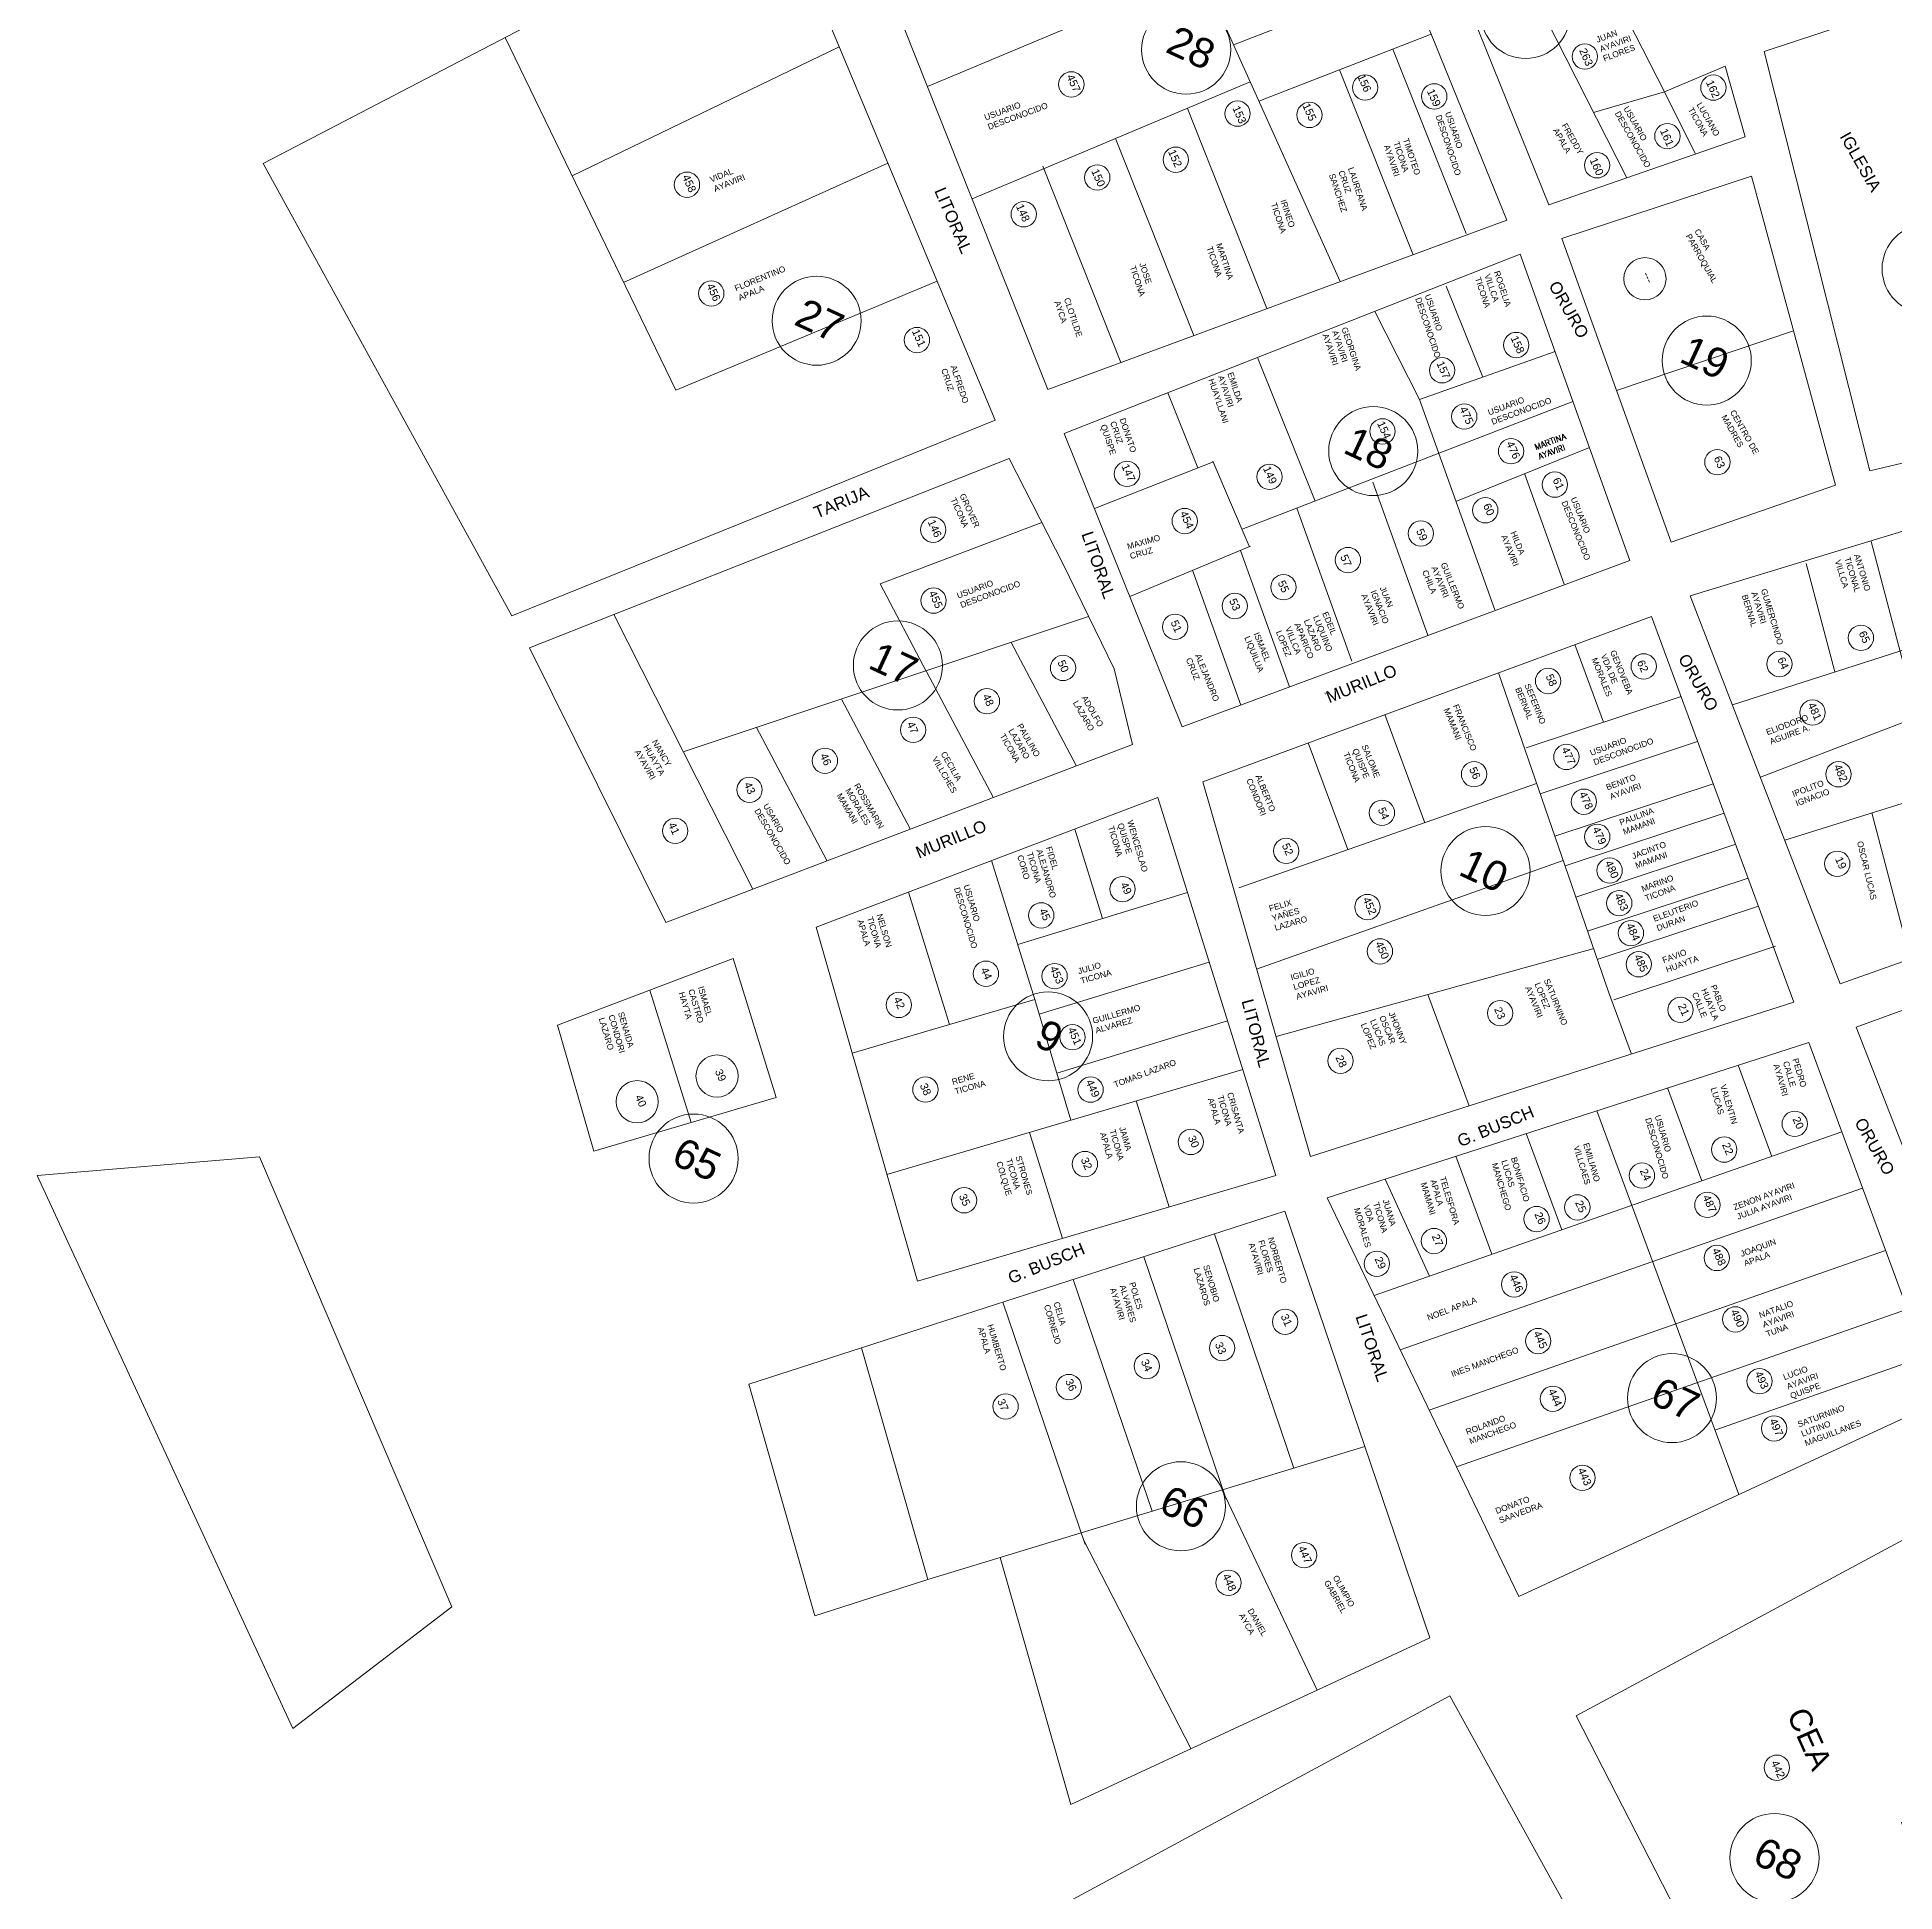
# Model space of a CAD drawing. Header units: metres. Extents: x 577726 to 579252, y 7804053 to 7806277.
# Drawn here: x 577831.5 to 578234.7, y 7804794.6 to 7805197.2 of the extents above; entities that cross this region are included whole.
import ezdxf

# ---------------------------------------------------------------- set-up
doc = ezdxf.new("R2010")
doc.units = ezdxf.units.M
doc.layers.add('CODIGOS', color=80, linetype='Continuous', lineweight=20)
doc.layers.add('V-NODE-TEXT', color=11, linetype='Continuous', lineweight=60)
doc.styles.get("Standard").update_dxf_attribs({"font": 'simplex.shx'})

msp = doc.modelspace()

# ---------------------------------------------------------------- linework, layer by layer
at = {"layer": 'CODIGOS', "linetype": 'Continuous', "lineweight": 5}
for p, q in [((578114.27, 7805144.1), (578072.63, 7805236.81)), ((578176.54, 7805166.64), (578149.11, 7805220.56)), ((578024.73, 7805186.44), (578084.06, 7805211.36)), ((578129.05, 7805210.2), (578091.18, 7805195.5)), ((577970.11, 7805120.56), (577933.06, 7805197.1)), ((578134.08, 7805197.84), (578096.66, 7805183.31)), ((578005.58, 7805195.08), (577947.61, 7805167.04)), ((578141.65, 7805154.52), (578125.71, 7805194.59)), ((578130.12, 7805149.95), (578114.15, 7805190.1)), ((578034.42, 7805162.08), (578094.8, 7805187.44)), ((578184.71, 7805185.31), (578169.31, 7805180.84)), ((578191.42, 7805171.8), (578184.71, 7805185.31)), ((578098.42, 7805138.25), (578081.14, 7805181.7)), ((578082.58, 7805132.39), (578065.57, 7805175.16)), ((578016.14, 7805169.8), (577958.79, 7805143.94)), ((578066.73, 7805126.54), (578049.77, 7805169.18)), ((578026.82, 7805144.24), (577970.11, 7805120.56)), ((578137.33, 7805143.13), (578145.27, 7805123.38)), ((578121.79, 7805137.63), (578131.51, 7805118.54)), ((578174.3, 7805120.51), (578212.69, 7805133.45)), ((578160.93, 7805128.94), (578131.5, 7805118.49)), ((578096.34, 7805127.62), (578108.87, 7805096.48)), ((578076.88, 7805119.97), (578083.43, 7805103.69)), ((578164.82, 7805118.07), (578093.02, 7805090.36)), ((578147.85, 7805072.84), (578131.5, 7805118.49)), ((578168.38, 7805108.13), (578139.42, 7805096.38)), ((578060.98, 7805094.84), (578086.6, 7805104.93)), ((578094.58, 7805086.72), (578086.69, 7805105.16)), ((578133.31, 7805067.34), (578121.41, 7805100.58)), ((578162.94, 7805078.42), (578154.34, 7805102.43)), ((578116.84, 7805061.72), (578104.93, 7805094.96)), ((578049.54, 7805091.85), (578014.48, 7805078.51)), ((578068.64, 7805075.79), (578094.84, 7805086.68)), ((578103.28, 7805056.12), (578092.66, 7805085.77)), ((578240.65, 7805045.43), (578229.53, 7805087.72)), ((578092.72, 7805052.2), (578082.25, 7805081.45)), ((578221.62, 7805059.38), (578215.43, 7805082.92)), ((578024.55, 7805059.41), (578014.48, 7805078.51)), ((578199.42, 7805052.28), (578281.82, 7805078.66)), ((577938.34, 7805064.62), (577956.64, 7805071.84)), ((578059.71, 7805071.4), (577971.75, 7805042.04)), ((578212.77, 7804987.7), (578181.84, 7805071.44)), ((577967.95, 7805005.02), (577938.34, 7805064.62)), ((578057.04, 7805039.07), (578042.89, 7805065.79)), ((578165.24, 7805065.32), (578171.46, 7805048.48)), ((578284.87, 7805067.03), (578205.5, 7805036.57)), ((578039, 7805032.19), (578024.62, 7805059.35)), ((578148.64, 7805059.2), (578172.53, 7804989.96)), ((578020.97, 7805025.32), (578006.05, 7805053.49)), ((578188.27, 7805054.05), (578154.65, 7805042.91)), ((578123.98, 7805050.13), (578132.65, 7805026.67)), ((578289.99, 7805047.57), (578210.78, 7805022.89)), ((578002.93, 7805018.44), (577987.62, 7805047.34)), ((578107.38, 7805044.01), (578115.95, 7805020.82)), ((578191.88, 7805044.28), (578157.7, 7805032.95)), ((578092.32, 7805012.55), (578156.93, 7805035.17)), ((578195.27, 7805035.1), (578160.89, 7805023.71)), ((578197.61, 7805028.74), (578163.1, 7805017.3)), ((578229.66, 7805028.77), (578237.97, 7804997.18)), ((578056.7, 7805025.28), (578062.75, 7805005.86)), ((578199.97, 7805021.91), (578165.45, 7805010.47)), ((578038.65, 7805018.44), (578048.04, 7804988.31)), ((578096.18, 7804994.87), (578162.69, 7805018.48)), ((577986.86, 7805012.23), (577967.95, 7805005.02)), ((578020.59, 7805011.6), (578029.55, 7804982.85)), ((578081.18, 7805011.51), (578044.33, 7805000.21)), ((578202.82, 7805014.66), (578167.99, 7805003.12)), ((578205.07, 7805008.57), (578170.11, 7804996.99)), ((578169.1, 7804999.25), (578100.39, 7804980.24)), ((578208.78, 7804999.87), (578173.67, 7804988.24)), ((577982.54, 7804997.17), (577991.93, 7804967.04)), ((578085.89, 7804996.38), (578049.01, 7804985.07)), ((577964.49, 7804990.33), (577973.45, 7804961.59)), ((578029.55, 7804982.85), (578048.04, 7804988.31)), ((578055.87, 7804962.11), (578048.04, 7804988.31)), ((578142.28, 7804965.18), (578133.35, 7804989.36)), ((578177.53, 7804976.44), (578172.53, 7804989.96)), ((578089.86, 7804983.65), (578052.82, 7804972.3)), ((578008.43, 7804976.62), (578029.55, 7804982.85)), ((578015.95, 7804950.33), (578093.15, 7804973.11)), ((578207.99, 7804954.23), (578200.67, 7804974.03)), ((577952.32, 7804955.35), (577991.93, 7804967.04)), ((578192.8, 7804948.91), (578185.35, 7804969.09)), ((578077.19, 7804943.24), (578070, 7804966.28)), ((578200.8, 7804880.83), (578170.02, 7804964.15)), ((578054.04, 7804936.41), (578046.86, 7804959.45)), ((578223.18, 7804959.54), (578121.68, 7804924.04)), ((578162.42, 7804938.29), (578154.7, 7804959.2)), ((578147.24, 7804932.98), (578139.37, 7804954.26)), ((578133.67, 7804928.23), (578124.05, 7804949.32)), ((578227.69, 7804947.33), (578127.35, 7804912.23)), ((578087, 7804937.37), (578104.28, 7804886.58)), ((578071.69, 7804932.43), (578089.57, 7804879.85)), ((578232.67, 7804933.82), (578133.63, 7804899.17)), ((578056.38, 7804927.5), (578073.48, 7804877.22)), ((578041.06, 7804922.56), (578058.95, 7804869.98)), ((578237.39, 7804921.06), (578139.56, 7804886.84)), ((578024.82, 7804862.43), (578010.44, 7804912.68)), ((578241.19, 7804910.77), (578195.62, 7804894.83)), ((578089.4, 7804880.37), (578109.28, 7804838.38)), ((578165.52, 7804832.82), (578249.79, 7804878.18)), ((578058.6, 7804871.02), (578081.92, 7804825.69))]:
    msp.add_line(p, q, dxfattribs=at)
for points in [[(578108.09, 7805288.42), (578127.56, 7805296.63), (578151.32, 7805250.57), (578184.71, 7805185.31), (578197.83, 7805190.85), (578202.22, 7805175.55), (578159.58, 7805160.76)], [(578159.58, 7805160.76), (578108.09, 7805288.42)], [(578242.43, 7805206.32), (578272.56, 7805113.34), (578229.28, 7805103.05), (578206.31, 7805194.04)], [(578206.33, 7805194.04), (578241.93, 7805205.83)], [(578277.02, 7805098.95), (578300.96, 7805019.42), (578222.84, 7804991.7), (578190.29, 7805075.92), (578273.54, 7805101.22)], [(577952.32, 7804955.35), (577944.48, 7804982.75), (577982.54, 7804997.17)], [(578165.52, 7804832.82), (578200.06, 7804765.38), (578245.09, 7804787.31), (578236.09, 7804809.63), (578273.33, 7804825.31)]]:
    msp.add_lwpolyline(points, dxfattribs=at)
for points in [[(578150.47, 7805157.47), (578050.89, 7805120.69), (578005.48, 7805234.84), (578099.2, 7805283.69)], [(577991.91, 7805227.77), (577880.55, 7805169.73), (577934.54, 7805071.54), (577984.13, 7805091.61), (578039.46, 7805114), (578010.34, 7805183.69)], [(578162.44, 7805153.47), (578186.16, 7805087.55), (578221.83, 7805099.93), (578203.55, 7805166.98)], [(578080.03, 7805047.48), (578054.42, 7805111.14), (578153.37, 7805150.05), (578177.17, 7805083.57)], [(578069.21, 7805043.63), (578065.26, 7805060.05), (578054.17, 7805082.75), (578042.49, 7805105.74), (577956.64, 7805071.84), (577986.86, 7805012.23)], [(578084.47, 7805035.54), (578181.84, 7805071.44), (578212.77, 7804987.7), (578107.89, 7804954.2)], [(578000.59, 7805004.02), (578074.75, 7805032.12), (578100.33, 7804950.07), (578022.59, 7804927.12)], [(578356.02, 7804796.02), (578327.02, 7804787.01), (578318.9, 7804813.05), (578295.96, 7804803.93), (578226.29, 7804982.29), (578302.26, 7805009.93), (578330.17, 7804893.1)], [(578153.08, 7804858.7), (578111.48, 7804945.27), (578216, 7804978.97), (578244.72, 7804901.21)], [(577879.78, 7804954.12), (577921.49, 7804856.46), (577887.02, 7804830.02), (577831.52, 7804950.09)], [(578026.04, 7804917.71), (578010.44, 7804912.68), (577985.94, 7804904.78), (578000.32, 7804854.53), (578024.82, 7804862.43), (578119.68, 7804891.25), (578102.31, 7804942.31)], [(578030.1, 7804778.85), (578138.08, 7804837.15), (578223.18, 7804683.06), (578117.43, 7804628.69)]]:
    msp.add_lwpolyline(points, close=True, dxfattribs=at)
at = {"layer": 'CODIGOS', "lineweight": 5}
msp.add_lwpolyline([(578119.69, 7804891.23), (578133.79, 7804849.75), (578055.84, 7804813.59), (578040.5, 7804867.2)], dxfattribs=at)
at = {"layer": 'CODIGOS', "linetype": 'Continuous', "lineweight": 5}
for centre, radius in [((578154.55, 7805202.19), 9.66), ((578080.88, 7805194.45), 9.66), ((578167.41, 7805192.96), 2.75), ((578055.96, 7805186.92), 2.75), ((578119.71, 7805186.23), 2.75), ((578195.29, 7805186.21), 2.75), ((578134.72, 7805184.31), 2.75), ((578092.03, 7805180.57), 2.75), ((578107.64, 7805180.28), 2.75), ((578185.31, 7805175.69), 2.75), ((578078.62, 7805170.57), 2.75), ((578061.59, 7805166.72), 2.75), ((578170.06, 7805169.36), 2.75), ((577972.55, 7805165.15), 2.75), ((578045.63, 7805158.73), 2.75), ((578241.57, 7805146.88), 9.66), ((578180.44, 7805144.73), 4.58), ((577977.83, 7805141.54), 2.75), ((578000.69, 7805135.62), 9.66), ((578193.86, 7805126.97), 9.66), ((578022.46, 7805131.42), 2.75), ((578152.51, 7805130.35), 2.75), ((578136.42, 7805124.86), 2.75), ((578121.48, 7805107.33), 9.66), ((578141.24, 7805114.83), 2.75), ((578123.48, 7805111.6), 2.75), ((578151.38, 7805107.29), 2.75), ((578068.04, 7805102.37), 2.75), ((578098.98, 7805101.73), 2.75), ((578196.16, 7805104.91), 2.75), ((578160.89, 7805100.05), 2.75), ((578145.8, 7805094.47), 2.75), ((578025.99, 7805090.26), 2.75), ((578080.57, 7805092.14), 2.75), ((578131.81, 7805089.45), 2.75), ((578115.99, 7805083.67), 2.75), ((578102, 7805077.77), 2.75), ((578026.06, 7805074.86), 2.75), ((578091.43, 7805073.7), 2.75), ((578078.49, 7805069.18), 2.75), ((578018.31, 7805060.79), 9.66), ((578227.32, 7805066.78), 2.75), ((578209.64, 7805061.11), 2.75), ((578054.16, 7805060.25), 2.75), ((578159.42, 7805057.42), 2.75), ((578180.17, 7805060.59), 2.75), ((578037.64, 7805053.04), 2.75), ((578216.81, 7805050.57), 2.75), ((578021.63, 7805046.82), 2.75), ((578163.39, 7805040.93), 2.75), ((578002.49, 7805040.11), 2.75), ((578143.36, 7805037.19), 2.75), ((578222.45, 7805037.17), 2.75), ((577986.12, 7805033.81), 2.75), ((578123.37, 7805028.82), 2.75), ((578167.19, 7805031.22), 2.75), ((577969.99, 7805024.88), 2.75), ((578145.84, 7805016.18), 9.66), ((578170.1, 7805023.61), 2.75), ((578102.59, 7805020.55), 2.75), ((578222.18, 7805017.75), 2.75), ((578172.78, 7805016.27), 2.75), ((578067.08, 7805012.25), 2.75), ((578174.87, 7805009.2), 2.75), ((578049.44, 7805006.55), 2.75), ((578120.23, 7805008.35), 2.75), ((578177.4, 7805002.7), 2.75), ((578122.94, 7804998.74), 2.75), ((578037.43, 7804993.88), 2.75), ((578052.33, 7804993.36), 2.75), ((578179.1, 7804995.93), 2.75), ((578018.53, 7804987.11), 2.75), ((578050.91, 7804980.29), 9.66), ((578149.02, 7804985.33), 2.75), ((578188.17, 7804986.03), 2.75), ((578056.22, 7804980.11), 2.75), ((577979.07, 7804971.67), 4.58), ((578114.38, 7804974.98), 2.75), ((578024.29, 7804968.74), 2.75), ((578060.14, 7804968.72), 2.75), ((577961.74, 7804966.11), 4.58), ((577973.97, 7804953.77), 9.66), ((578212.94, 7804961.3), 2.75), ((578081.89, 7804957.37), 2.75), ((578058.91, 7804952.57), 2.75), ((578197.65, 7804955.71), 2.75), ((578179.8, 7804950.07), 2.75), ((578032.7, 7804944.71), 2.75), ((578156.93, 7804940.63), 2.75), ((578165.77, 7804943.17), 2.75), ((578193.99, 7804943.7), 2.75), ((578134.66, 7804935.86), 2.75), ((578196.04, 7804932.18), 2.75), ((578122.26, 7804930.93), 2.75), ((578152.06, 7804926.44), 2.75), ((578102.35, 7804918.33), 2.75), ((578200.06, 7804918.86), 2.75), ((578088.68, 7804912.63), 2.75), ((578157.28, 7804914.16), 2.75), ((578072.33, 7804908.72), 2.75), ((578186.31, 7804901.76), 9.66), ((578055.43, 7804904.17), 2.75), ((578205.32, 7804905.43), 2.75), ((578041.7, 7804899.96), 2.75), ((578160.46, 7804901.62), 2.75), ((578208.47, 7804895.18), 2.75), ((578079.73, 7804878.29), 9.66), ((578166.88, 7804884.46), 2.75), ((578106.47, 7804867.69), 2.75), ((578090.06, 7804861.69), 2.75), ((578209.08, 7804821.54), 2.75), ((578208.56, 7804801.95), 9.66)]:
    msp.add_circle(centre, radius, dxfattribs=at)
at = {"layer": 'V-NODE-TEXT', "lineweight": 5}
msp.add_line((578111, 7805054.84), (578111.11, 7805054.54), dxfattribs=at)

# ---------------------------------------------------------------- texts
at = {"layer": 'CODIGOS', "linetype": 'Continuous', "lineweight": 5, "attachment_point": 1}
for s, insert, char_height, width, rotation in [('{\\fArial|b0|i0|c0|p34;\\C7;28}', (578078.8, 7805199.91), 6.4352, 0.6435, 335.126), ('{\\fArial|b0|i0|c0|p34;JUAN AYAVIRI FLORES}', (578169.67, 7805197.16), 1.3031, 9.8282, 20.4013), ('{\\fArial|b0|i0|c0|p34;263}', (578167.66, 7805195), 1.6941, 5.335, 294.126), ('{\\fArial|b0|i0|c0|p34;457}', (578056.43, 7805189.33), 1.6941, 5.335, 294.126), ('{\\fArial|b0|i0|c0|p34;156}', (578119.53, 7805189.35), 1.6941, 5.335, 294.126), ('{\\fArial|b0|i0|c0|p34;159}', (578134.62, 7805186.18), 1.6941, 5.335, 294.126), ('{\\fArial|b0|i0|c0|p34;162}', (578195.19, 7805188.08), 1.6941, 5.335, 294.126), ('{\\fArial|b0|i0|c0|p34;USUARIO DESCONOCIDO}', (578036.9, 7805180.29), 1.3031, 16.1023, 20.4013), ('{\\fArial|b0|i0|c0|p34;153}', (578092.41, 7805182.5), 1.6941, 5.335, 294.126), ('{\\fArial|b0|i0|c0|p34;155}', (578107.61, 7805183.07), 1.6941, 5.335, 294.126), ('{\\fArial|b0|i0|c0|p34;USUARIO DESCONOCIDO}', (578138.28, 7805181.15), 1.3031, 8.2713, 288.5172), ('{\\fArial|b0|i0|c0|p34;USUARIO DESCONOCIDO}', (578176.87, 7805182.35), 1.3031, 16.1023, 299.5745), ('{\\fArial|b0|i0|c0|p34;LUCIANO TICONA}', (578192.74, 7805183.19), 1.3031, 10.4995, 299.5745), ('{\\fArial|b0|i0|c0|p34;FREDDY APALA}', (578163.46, 7805178.67), 1.3031, 7.1811, 299.5745), ('{\\fArial|b0|i0|c0|p34;161}', (578185.21, 7805177.56), 1.6941, 5.335, 294.126), ('{\\fArial|b0|i0|c0|p34;IGLESIA}', (578224.89, 7805176.93), 2.6062, 32.2047, 299.5745), ('{\\fArial|b0|i0|c0|p34;152}', (578078.45, 7805173.02), 1.6941, 5.335, 294.126), ('{\\fArial|b0|i0|c0|p34;TIMOTEO TICONA AYAVIRI}', (578129.12, 7805175.37), 1.3031, 8.2713, 288.5172), ('{\\fArial|b0|i0|c0|p34;VIDAL AYAVIRI}', (577977.34, 7805166.81), 1.3031, 10.3037, 22.1822), ('{\\fArial|b0|i0|c0|p34;150}', (578061.8, 7805168.8), 1.6941, 5.335, 294.126), ('{\\fArial|b0|i0|c0|p34;LAUREANA CRUZ SANCHEZ}', (578117.2, 7805169.09), 1.3031, 8.2713, 288.5172), ('{\\fArial|b0|i0|c0|p34;160}', (578169.95, 7805171.23), 1.6941, 5.335, 294.126), ('{\\fArial|b0|i0|c0|p34;458}', (577973.02, 7805167.57), 1.6941, 5.335, 294.126), ('{\\fArial|b0|i0|c0|p34;LITORAL}', (578028.57, 7805164.89), 2.6062, 32.2047, 293.2045), ('{\\fArial|b0|i0|c0|p34;148}', (578045.45, 7805161.18), 1.6941, 5.335, 294.126), ('{\\fArial|b0|i0|c0|p34;IRINEO TICONA}', (578102.53, 7805162.09), 1.3031, 8.2713, 288.5172), ('{\\fArial|b0|i0|c0|p34;MARTINA TICONA}', (578088.57, 7805152.61), 1.3031, 8.2713, 288.5172), ('{\\fArial|b0|i0|c0|p34;CASA PARROQUIAL}', (578192.26, 7805155.73), 1.3031, 16.1023, 299.5745), ('{\\fArial|b0|i0|c0|p34;FLORENTINO APALA}', (577982.7, 7805143.18), 1.3031, 10.3037, 22.1822), ('{\\fArial|b0|i0|c0|p34;JOSE TICONA}', (578071.93, 7805148.39), 1.3031, 8.2713, 288.5172), ('{\\fArial|b0|i0|c0|p34;ROGELIA VILLCA TICONA}', (578148.88, 7805146.61), 1.3031, 8.2713, 288.5172), ('{\\fArial|b0|i0|c0|p34;---}', (578181.46, 7805146.47), 1.6941, 5.335, 294.126), ('{\\fArial|b0|i0|c0|p34;456}', (577978.3, 7805143.95), 1.6941, 5.335, 294.126), ('{\\fArial|b0|i0|c0|p34;CLOTILDE AYCA}', (578055.57, 7805140.77), 1.3031, 8.2713, 288.5172), ('{\\fArial|b0|i0|c0|p34;USUARIO DESCONOCIDO}', (578133.87, 7805141.53), 1.3031, 8.2713, 288.5172), ('{\\fArial|b0|i0|c0|p34;ORURO}', (578161.72, 7805144.58), 2.6062, 32.2047, 299.5745), ('{\\fArial|b0|i0|c0|p34;\\C7;27}', (577998.19, 7805140.74), 6.4352, 0.6435, 335.126), ('{\\fArial|b0|i0|c0|p34;151}', (578022.86, 7805134.04), 1.6941, 5.335, 294.126), ('{\\fArial|b0|i0|c0|p34;GEORGINA AYAVIRI AYAVIRI}', (578115.8, 7805134.37), 1.3031, 8.2713, 288.5172), ('{\\fArial|b0|i0|c0|p34;158}', (578152.79, 7805132.58), 1.6941, 5.335, 294.126), ('{\\fArial|b0|i0|c0|p34;\\C7;19}', (578190.31, 7805132.67), 6.4352, 0.6435, 335.126), ('{\\fArial|b0|i0|c0|p34;ALFREDO CRUZ}', (578030.98, 7805126.12), 1.3031, 8.2713, 288.5172), ('{\\fArial|b0|i0|c0|p34;EMILDA AYAVIRI HUAYLLANI}', (578091.04, 7805124.6), 1.3031, 8.2713, 288.5172), ('{\\fArial|b0|i0|c0|p34;157}', (578136.69, 7805127.09), 1.6941, 5.335, 294.126), ('{\\fArial|b0|i0|c0|p34;475}', (578141.71, 7805117.24), 1.6941, 5.335, 294.126), ('{\\fArial|b0|i0|c0|p34;USUARIO DESCONOCIDO}', (578146.19, 7805116.27), 1.3031, 9.8282, 20.4013), ('{\\fArial|b0|i0|c0|p34;CENTRO DE MADRES}', (578199.98, 7805116.44), 1.3031, 16.1023, 299.5745), ('{\\fArial|b0|i0|c0|p34;DONATO CRUZ QUISPE}', (578067.65, 7805114.66), 1.3031, 8.2713, 288.5172), ('{\\fArial|b0|i0|c0|p34;154}', (578123.82, 7805114.05), 1.6941, 5.335, 294.126), ('{\\fArial|b0|i0|c0|p34;\\C7;18}', (578117.33, 7805112.94), 6.4352, 0.6435, 335.126), ('{\\fArial|b0|i0|c0|p34;476}', (578151.85, 7805109.71), 1.6941, 5.335, 294.126), ('MARTINA AYAVIRI', (578156.34, 7805108.73), 1.3031, 9.8282, 20.4013), ('{\\fArial|b0|i0|c0|p34;147}', (578068.34, 7805104.78), 1.6941, 5.335, 294.126), ('{\\fArial|b0|i0|c0|p34;149}', (578099.06, 7805104.28), 1.6941, 5.335, 294.126), ('{\\fArial|b0|i0|c0|p34;63}', (578196.87, 7805106.48), 1.6941, 5.335, 294.126), ('{\\fArial|b0|i0|c0|p34;61}', (578161.91, 7805101.79), 1.6941, 5.335, 294.126), ('{\\fArial|b0|i0|c0|p34;TARIJA}', (577999.74, 7805095.06), 2.6062, 32.2047, 22.3667), ('{\\fArial|b0|i0|c0|p34;GROVER \\PTICONA}', (578032.85, 7805098.28), 1.3031, 11.794, 294.5575), ('{\\fArial|b0|i0|c0|p34;60}', (578146.82, 7805096.21), 1.6941, 5.335, 294.126), ('{\\fArial|b0|i0|c0|p34;USUARIO DESCONOCIDO}', (578165.51, 7805097.52), 1.3031, 7.5821, 292.067), ('{\\fArial|b0|i0|c0|p34;146}', (578026.29, 7805092.68), 1.6941, 5.335, 294.126), ('{\\fArial|b0|i0|c0|p34;454}', (578081.03, 7805094.56), 1.6941, 5.335, 294.126), ('{\\fArial|b0|i0|c0|p34;LITORAL}', (578060.57, 7805090.19), 2.6062, 32.2047, 289.1603), ('{\\fArial|b0|i0|c0|p34;MAXIMO CRUZ}', (578067.92, 7805087.19), 1.3031, 10.3037, 16.1325), ('{\\fArial|b0|i0|c0|p34;59}', (578132.29, 7805090.72), 1.6941, 5.335, 294.126), ('{\\fArial|b0|i0|c0|p34;HILDA AYAVIRI}', (578152.43, 7805090.11), 1.3031, 7.5821, 292.067), ('{\\fArial|b0|i0|c0|p34;57}', (578115.81, 7805085.1), 1.6941, 5.335, 294.126), ('{\\fArial|b0|i0|c0|p34;ANTONIO TICONAL VILLCA}', (578227.04, 7805085.12), 1.3031, 8.8419, 286.8318), ('{\\fArial|b0|i0|c0|p34;GUILLERMO AYAVIRI CHILA}', (578137.29, 7805083.31), 1.3031, 7.5821, 292.067), ('{\\fArial|b0|i0|c0|p34;455}', (578026.52, 7805077.27), 1.6941, 5.335, 294.126), ('{\\fArial|b0|i0|c0|p34;USUARIO DESCONOCIDO}', (578030.93, 7805076.5), 1.3031, 16.1023, 20.4013), ('{\\fArial|b0|i0|c0|p34;55}', (578102.25, 7805079.49), 1.6941, 5.335, 294.126), ('{\\fArial|b0|i0|c0|p34;JUAN IGNACIO AYAVIRI}', (578124.06, 7805078.12), 1.3031, 7.5821, 292.067), ('{\\fArial|b0|i0|c0|p34;GUMERCINDO AYAVIRI BERNAL}', (578206.84, 7805077.59), 1.3031, 8.8419, 286.8318), ('{\\fArial|b0|i0|c0|p34;53}', (578091.69, 7805075.57), 1.6941, 5.335, 294.126), ('{\\fArial|b0|i0|c0|p34;EDEIL LUQUINO LAZARO\\PAPARICO VILLCA LOPEZ}', (578111.6, 7805072.63), 1.3031, 7.5821, 292.067), ('{\\fArial|b0|i0|c0|p34;51}', (578079, 7805070.86), 1.6941, 5.335, 294.126), ('{\\fArial|b0|i0|c0|p34;ISMAEL LIQUILUA}', (578096.7, 7805068.16), 1.3031, 7.5821, 292.067), ('{\\fArial|b0|i0|c0|p34;65}', (578228.34, 7805068.52), 1.6941, 5.335, 294.126), ('{\\fArial|b0|i0|c0|p34;\\C7;17}', (578014.25, 7805066.18), 6.4352, 0.6435, 335.126), ('{\\fArial|b0|i0|c0|p34;GENOVEBA VDA DE MORALES}', (578174.05, 7805064.27), 1.3031, 7.5821, 292.067), ('{\\fArial|b0|i0|c0|p34;50}', (578054.46, 7805062.19), 1.6941, 5.335, 294.126), ('{\\fArial|b0|i0|c0|p34;ALEJANDRO CRUZ}', (578084.01, 7805063.45), 1.3031, 7.5821, 292.067), ('{\\fArial|b0|i0|c0|p34;MURILLO}', (578110.93, 7805054.97), 2.6062, 32.2047, 22.3667), ('{\\fArial|b0|i0|c0|p34;62}', (578180.21, 7805062.2), 1.6941, 5.335, 294.126), ('{\\fArial|b0|i0|c0|p34;ORURO}', (578189.82, 7805063.65), 2.6062, 32.2047, 299.5745), ('{\\fArial|b0|i0|c0|p34;64}', (578210.67, 7805062.85), 1.6941, 5.335, 294.126), ('{\\fArial|b0|i0|c0|p34;SEFERINO BERNAL}', (578155.48, 7805057.02), 1.3031, 7.5821, 292.067), ('{\\fArial|b0|i0|c0|p34;58}', (578160.4, 7805059.16), 1.6941, 5.335, 294.126), ('{\\fArial|b0|i0|c0|p34;48}', (578038.18, 7805054.85), 1.6941, 5.335, 294.126), ('{\\fArial|b0|i0|c0|p34;ADOLFO LAZARO}', (578059.26, 7805054.43), 1.3031, 11.794, 300.031), ('{\\fArial|b0|i0|c0|p34;FRANCISCO MAMANI}', (578139.95, 7805052.53), 1.3031, 7.5821, 292.067), ('{\\fArial|b0|i0|c0|p34;481}', (578217.27, 7805052.99), 1.6941, 5.335, 294.126), ('{\\fArial|b0|i0|c0|p34;47}', (578021.77, 7805048.85), 1.6941, 5.335, 294.126), ('{\\fArial|b0|i0|c0|p34;PAULINO LAZARO TICONA}', (578045.25, 7805048.36), 1.3031, 11.794, 300.031), ('{\\fArial|b0|i0|c0|p34;ELIODORO AGUIRE A.}', (578206.57, 7805046.87), 1.3031, 9.584, 20.4013), ('{\\fArial|b0|i0|c0|p34;NANCY HUAYTA AYAVIRI}', (577966.02, 7805044.87), 1.3031, 11.794, 300.031), ('{\\fArial|b0|i0|c0|p34;SALOME QUISPE TICONA}', (578120.15, 7805043.78), 1.3031, 7.5821, 292.067), ('{\\fArial|b0|i0|c0|p34;USUARIO DESCONOCIDO}', (578168.34, 7805042.37), 1.3031, 9.8282, 20.4013), ('{\\fArial|b0|i0|c0|p34;46}', (578002.92, 7805041.96), 1.6941, 5.335, 294.126), ('{\\fArial|b0|i0|c0|p34;CECILIA VILLCHES}', (578028.69, 7805042.29), 1.3031, 11.794, 300.031), ('{\\fArial|b0|i0|c0|p34;477}', (578163.85, 7805043.34), 1.6941, 5.335, 294.126), ('{\\fArial|b0|i0|c0|p34;ALBERTO CONDORI}', (578097.11, 7805037.26), 1.3031, 7.5821, 292.067), ('{\\fArial|b0|i0|c0|p34;56}', (578143.78, 7805038.99), 1.6941, 5.335, 294.126), ('{\\fArial|b0|i0|c0|p34;BENITO AYAVIRI}', (578171.84, 7805034.89), 1.3031, 9.8282, 20.4013), ('{\\fArial|b0|i0|c0|p34;IPOLITO IGNACIO}', (578212.22, 7805033.46), 1.3031, 9.584, 20.4013), ('{\\fArial|b0|i0|c0|p34;482}', (578222.92, 7805039.58), 1.6941, 5.335, 294.126), ('{\\fArial|b0|i0|c0|p34;43}', (577986.41, 7805035.74), 1.6941, 5.335, 294.126), ('{\\fArial|b0|i0|c0|p34;ROSSMARIN MORALES MAMANI}', (578009.84, 7805035.4), 1.3031, 11.794, 300.031), ('{\\fArial|b0|i0|c0|p34;478}', (578167.66, 7805033.64), 1.6941, 5.335, 294.126), ('{\\fArial|b0|i0|c0|p34;USARIO DESCONOCIDO}', (577990.13, 7805031.01), 1.3031, 11.794, 300.031), ('{\\fArial|b0|i0|c0|p34;54}', (578123.98, 7805030.23), 1.6941, 5.335, 294.126), ('{\\fArial|b0|i0|c0|p34;PAULINA MAMANI}', (578174.74, 7805027.27), 1.3031, 9.8282, 20.4013), ('{\\fArial|b0|i0|c0|p34;41}', (577969.97, 7805026.97), 1.6941, 5.335, 294.126), ('{\\fArial|b0|i0|c0|p34;MURILLO}', (578021.88, 7805021.23), 2.6062, 32.2047, 22.3667), ('{\\fArial|b0|i0|c0|p34;WENCESLAO QUISPE TICONA}', (578069.32, 7805027.35), 1.3031, 11.794, 286.437), ('{\\fArial|b0|i0|c0|p34;479}', (578170.56, 7805026.02), 1.6941, 5.335, 294.126), ('{\\fArial|b0|i0|c0|p34;FIDEL ALEJANDRO TICONA CORO}', (578051.69, 7805021.65), 1.3031, 11.794, 286.437), ('{\\fArial|b0|i0|c0|p34;52}', (578103.15, 7805022.45), 1.6941, 5.335, 294.126), ('{\\fArial|b0|i0|c0|p34;\\C7;10}', (578142.37, 7805021.32), 6.4352, 0.6435, 335.126), ('{\\fArial|b0|i0|c0|p34;JACINTO MAMANI}', (578177.42, 7805019.94), 1.3031, 9.8282, 20.4013), ('{\\fArial|b0|i0|c0|p34;OSCAR LUCAS}', (578227.72, 7805022.79), 1.3031, 15.5939, 283.3839), ('{\\fArial|b0|i0|c0|p34;480}', (578173.25, 7805018.69), 1.6941, 5.335, 294.126), ('{\\fArial|b0|i0|c0|p34;19}', (578223.21, 7805019.49), 1.6941, 5.335, 294.126), ('{\\fArial|b0|i0|c0|p34;USUARIO DESCONOCIDO}', (578033.81, 7805013.39), 1.3031, 11.794, 286.437), ('{\\fArial|b0|i0|c0|p34;49}', (578068.1, 7805013.99), 1.6941, 5.335, 294.126), ('{\\fArial|b0|i0|c0|p34;MARINO TICONA}', (578179.51, 7805012.86), 1.3031, 9.8282, 20.4013), ('{\\fArial|b0|i0|c0|p34;45}', (578050.47, 7805008.3), 1.6941, 5.335, 294.126), ('{\\fArial|b0|i0|c0|p34;FELIX YAÑES LAZARO}', (578098.71, 7805008.62), 1.3031, 10.3037, 16.1325), ('{\\fArial|b0|i0|c0|p34;452}', (578120.7, 7805010.76), 1.6941, 5.335, 294.126), ('{\\fArial|b0|i0|c0|p34;483}', (578175.33, 7805011.61), 1.6941, 5.335, 294.126), ('{\\fArial|b0|i0|c0|p34;ELEUTERIO DURAN}', (578182.05, 7805006.36), 1.3031, 9.8282, 20.4013), ('{\\fArial|b0|i0|c0|p34;NELSON TICONA APALA}', (578014.92, 7805007.01), 1.3031, 11.794, 286.437), ('{\\fArial|b0|i0|c0|p34;484}', (578177.87, 7805005.11), 1.6941, 5.335, 294.126), ('{\\fArial|b0|i0|c0|p34;450}', (578123.41, 7805001.15), 1.6941, 5.335, 294.126), ('{\\fArial|b0|i0|c0|p34;453}', (578052.8, 7804995.78), 1.6941, 5.335, 294.126), ('{\\fArial|b0|i0|c0|p34;JULIO TICONA}', (578057.21, 7804995.01), 1.3031, 10.3037, 16.1325), ('{\\fArial|b0|i0|c0|p34;485}', (578179.57, 7804998.35), 1.6941, 5.335, 294.126), ('{\\fArial|b0|i0|c0|p34;FAVIO HUAYTA}', (578184.05, 7804997.37), 1.3031, 9.8282, 20.4013), ('{\\fArial|b0|i0|c0|p34;ISMAEL CASTRO HAYTA}', (577976.14, 7804991.31), 1.3031, 11.794, 286.437), ('{\\fArial|b0|i0|c0|p34;44}', (578037.77, 7804995.49), 1.6941, 5.335, 294.126), ('{\\fArial|b0|i0|c0|p34;IGILIO LOPEZ AYAVIRI}', (578103.38, 7804993.67), 1.3031, 10.3037, 16.1325), ('{\\fArial|b0|i0|c0|p34;SATURNINO LOPEZ AYAVIRI}', (578159.67, 7804992.96), 1.3031, 6.9437, 292.067), ('{\\fArial|b0|i0|c0|p34;PABLO HUAYLA CALLE}', (578195.85, 7804991.67), 1.3031, 6.9437, 292.067), ('{\\fArial|b0|i0|c0|p34;42}', (578018.87, 7804989.11), 1.6941, 5.335, 294.126), ('{\\fArial|b0|i0|c0|p34;GUILLERMO ALVAREZ}', (578060.41, 7804984.25), 1.3031, 10.3037, 16.1325), ('{\\fArial|b0|i0|c0|p34;LITORAL}', (578095.39, 7804988.65), 2.6062, 32.2047, 284.7329), ('{\\fArial|b0|i0|c0|p34;21}', (578189.1, 7804987.64), 1.6941, 5.335, 294.126), ('{\\fArial|b0|i0|c0|p34;SENAIDA CONDORI LAZARO}', (577958.81, 7804985.75), 1.3031, 11.794, 286.437), ('{\\fArial|b0|i0|c0|p34;\\C7;9}', (578050.28, 7804984.27), 6.4352, 0.6435, 335.126), ('{\\fArial|b0|i0|c0|p34;JHONNY OSCAR LUCAS LOPEZ}', (578125.98, 7804985.8), 1.3031, 6.9437, 292.067), ('{\\fArial|b0|i0|c0|p34;23}', (578149.21, 7804986.89), 1.6941, 5.335, 294.126), ('{\\fArial|b0|i0|c0|p34;451}', (578056.68, 7804982.52), 1.6941, 5.335, 294.126), ('{\\fArial|b0|i0|c0|p34;TOMAS LAZARO}', (578065.01, 7804970.37), 1.3031, 16.1023, 20.4013), ('{\\fArial|b0|i0|c0|p34;28}', (578114.79, 7804976.41), 1.6941, 5.335, 294.126), ('{\\fArial|b0|i0|c0|p34;PEDRO CALLE AYAVIRI}', (578213.7, 7804975.68), 1.3031, 8.3363, 286.5562), ('{\\fArial|b0|i0|c0|p34;39}', (577980.1, 7804973.41), 1.6941, 5.335, 294.126), ('{\\fArial|b0|i0|c0|p34;RENE TICONA}', (578029.89, 7804970.99), 1.3031, 10.3037, 16.1325), ('{\\fArial|b0|i0|c0|p34;40}', (577962.77, 7804967.85), 1.6941, 5.335, 294.126), ('{\\fArial|b0|i0|c0|p34;38}', (578024.58, 7804970.35), 1.6941, 5.335, 294.126), ('{\\fArial|b0|i0|c0|p34;449}', (578060.6, 7804971.14), 1.6941, 5.335, 294.126), ('{\\fArial|b0|i0|c0|p34;CRISANTA TICONA APALA}', (578090.97, 7804968.28), 1.3031, 11.794, 286.437), ('{\\fArial|b0|i0|c0|p34;VALENTIN LUCAS}', (578198.01, 7804969.99), 1.3031, 8.3363, 286.5562), ('{\\fArial|b0|i0|c0|p34;G. BUSCH}', (578139.39, 7804958.62), 2.6062, 32.2047, 22.3667), ('{\\fArial|b0|i0|c0|p34;USUARIO DESCONOCIDO}', (578183.8, 7804963.37), 1.3031, 8.3363, 286.5562), ('{\\fArial|b0|i0|c0|p34;JAIMA TICONA APALA}', (578067.57, 7804960.83), 1.3031, 11.794, 286.437), ('{\\fArial|b0|i0|c0|p34;20}', (578213.96, 7804963.05), 1.6941, 5.335, 294.126), ('{\\fArial|b0|i0|c0|p34;ORURO}', (578228.1, 7804962.94), 2.6062, 32.2047, 299.5745), ('{\\fArial|b0|i0|c0|p34;\\C7;65}', (577971.55, 7804958.62), 6.4352, 0.6435, 335.126), ('{\\fArial|b0|i0|c0|p34;30}', (578082.75, 7804959), 1.6941, 5.335, 294.126), ('{\\fArial|b0|i0|c0|p34;EMILIANO VILLCAES}', (578168.27, 7804957.31), 1.3031, 8.3363, 286.5562), ('{\\fArial|b0|i0|c0|p34;22}', (578198.67, 7804957.45), 1.6941, 5.335, 294.126), ('{\\fArial|b0|i0|c0|p34;STRONES TICONA COLQUE}', (578045.08, 7804954.53), 1.3031, 11.794, 286.437), ('{\\fArial|b0|i0|c0|p34;32}', (578059.5, 7804954.24), 1.6941, 5.335, 294.126), ('{\\fArial|b0|i0|c0|p34;BONIFACIO LUCAS MANCHEGO}', (578152.59, 7804954.22), 1.3031, 8.3363, 286.5562), ('{\\fArial|b0|i0|c0|p34;24}', (578180.83, 7804951.81), 1.6941, 5.335, 294.126), ('{\\fArial|b0|i0|c0|p34;TELESFORA APALA MAMANI}', (578137.16, 7804949.99), 1.3031, 8.3363, 286.5562), ('{\\fArial|b0|i0|c0|p34;ZENON AYAVIRI\\PJULIA AYAVIRI}', (578199.46, 7804943.75), 1.3031, 18.7379, 20.4013), ('{\\fArial|b0|i0|c0|p34;35}', (578033.07, 7804946.34), 1.6941, 5.335, 294.126), ('{\\fArial|b0|i0|c0|p34;JUANA TICONA VDA MORALES}', (578124.76, 7804945.07), 1.3031, 8.3363, 286.5562), ('{\\fArial|b0|i0|c0|p34;25}', (578166.79, 7804944.91), 1.6941, 5.335, 294.126), ('{\\fArial|b0|i0|c0|p34;487}', (578194.46, 7804946.11), 1.6941, 5.335, 294.126), ('{\\fArial|b0|i0|c0|p34;26}', (578157.96, 7804942.37), 1.6941, 5.335, 294.126), ('{\\fArial|b0|i0|c0|p34;G. BUSCH}', (578041.89, 7804928.91), 2.6062, 32.2047, 22.3667), ('{\\fArial|b0|i0|c0|p34;NORBERTO FLORES AYAVIRI}', (578099.83, 7804936.84), 1.3031, 11.794, 286.437), ('{\\fArial|b0|i0|c0|p34;27}', (578135.68, 7804937.6), 1.6941, 5.335, 294.126), ('{\\fArial|b0|i0|c0|p34;JOAQUIN APALA}', (578200.99, 7804933.62), 1.3031, 9.8282, 20.4013), ('{\\fArial|b0|i0|c0|p34;SENOBIO LAZAROS}', (578085.81, 7804930.82), 1.3031, 11.794, 286.437), ('{\\fArial|b0|i0|c0|p34;29}', (578123.28, 7804932.67), 1.6941, 5.335, 294.126), ('{\\fArial|b0|i0|c0|p34;488}', (578196.51, 7804934.59), 1.6941, 5.335, 294.126), ('{\\fArial|b0|i0|c0|p34;POLES ALVARES AYAVIRI}', (578069.76, 7804927.08), 1.3031, 11.794, 286.437), ('{\\fArial|b0|i0|c0|p34;446}', (578152.52, 7804928.85), 1.6941, 5.335, 294.126), ('{\\fArial|b0|i0|c0|p34;CELIA CORNEJO}', (578053.33, 7804922.83), 1.3031, 11.794, 286.437), ('{\\fArial|b0|i0|c0|p34;NOEL APALA}', (578133, 7804919.81), 1.3031, 16.1023, 20.4013), ('{\\fArial|b0|i0|c0|p34;NATALIO AYAVIRI TUNA}', (578205.02, 7804920.3), 1.3031, 9.8282, 20.4013), ('{\\fArial|b0|i0|c0|p34;31}', (578102.89, 7804920.26), 1.6941, 5.335, 294.126), ('{\\fArial|b0|i0|c0|p34;LITORAL}', (578120.05, 7804920.31), 2.6062, 32.2047, 288.5703), ('{\\fArial|b0|i0|c0|p34;490}', (578200.53, 7804921.27), 1.6941, 5.335, 294.126), ('{\\fArial|b0|i0|c0|p34;HUMBERTO APALA}', (578038.95, 7804917.93), 1.3031, 11.794, 286.437), ('{\\fArial|b0|i0|c0|p34;445}', (578157.74, 7804916.58), 1.6941, 5.335, 294.126), ('{\\fArial|b0|i0|c0|p34;33}', (578088.62, 7804914.16), 1.6941, 5.335, 294.126), ('{\\fArial|b0|i0|c0|p34;INES MANCHEGO}', (578138.22, 7804907.53), 1.3031, 16.1023, 20.4013), ('{\\fArial|b0|i0|c0|p34;34}', (578072.56, 7804910.42), 1.6941, 5.335, 294.126), ('{\\fArial|b0|i0|c0|p34;493}', (578205.78, 7804907.84), 1.6941, 5.335, 294.126), ('{\\fArial|b0|i0|c0|p34;LUCIO AYAVIRI QUISPE}', (578210.27, 7804906.87), 1.3031, 9.8282, 20.4013), ('{\\fArial|b0|i0|c0|p34;36}', (578056.13, 7804906.17), 1.6941, 5.335, 294.126), ('{\\fArial|b0|i0|c0|p34;444}', (578160.93, 7804904.03), 1.6941, 5.335, 294.126), ('{\\fArial|b0|i0|c0|p34;\\C7;67}', (578183.89, 7804906.6), 6.4352, 0.6435, 335.126), ('{\\fArial|b0|i0|c0|p34;37}', (578041.37, 7804901.84), 1.6941, 5.335, 294.126), ('{\\fArial|b0|i0|c0|p34;SATURNINO LUTINO MAGUILLANES}', (578213.42, 7804896.62), 1.3031, 9.8282, 20.4013), ('{\\fArial|b0|i0|c0|p34;ROLANDO MANCHEGO}', (578141.4, 7804894.98), 1.3031, 16.1023, 20.4013), ('{\\fArial|b0|i0|c0|p34;497}', (578208.94, 7804897.59), 1.6941, 5.335, 294.126), ('{\\fArial|b0|i0|c0|p34;443}', (578167.35, 7804886.87), 1.6941, 5.335, 294.126), ('{\\fArial|b0|i0|c0|p34;\\C7;66}', (578077.31, 7804883.13), 6.4352, 0.6435, 335.126), ('{\\fArial|b0|i0|c0|p34;DONATO SAAVEDRA}', (578147.82, 7804877.82), 1.3031, 16.1023, 20.4013), ('{\\fArial|b0|i0|c0|p34;447}', (578106.65, 7804869.93), 1.6941, 5.335, 294.126), ('{\\fArial|b0|i0|c0|p34;448}', (578090.24, 7804863.93), 1.6941, 5.335, 294.126), ('{\\fArial|b0|i0|c0|p34;OLIMPIO GABRIEL}', (578113.77, 7804863.49), 1.3031, 9.9389, 299.5745), ('{\\fArial|b0|i0|c0|p34;DANIEL AYCA}', (578095.29, 7804856.31), 1.3031, 10.1967, 299.5745), ('{\\fArial|b0|i0|c0|p34;CEA}', (578215.57, 7804835.14), 4.8264, 68.7852, 294.126), ('{\\fArial|b0|i0|c0|p34;442}', (578209.32, 7804823.35), 1.6941, 5.335, 294.126), ('{\\fArial|b0|i0|c0|p34;\\C7;68}', (578206.14, 7804806.79), 6.4352, 0.6435, 335.126)]:
    msp.add_mtext(s, dxfattribs=dict(at, insert=insert, char_height=char_height, width=width, rotation=rotation))

doc.saveas('drawing.dxf')
